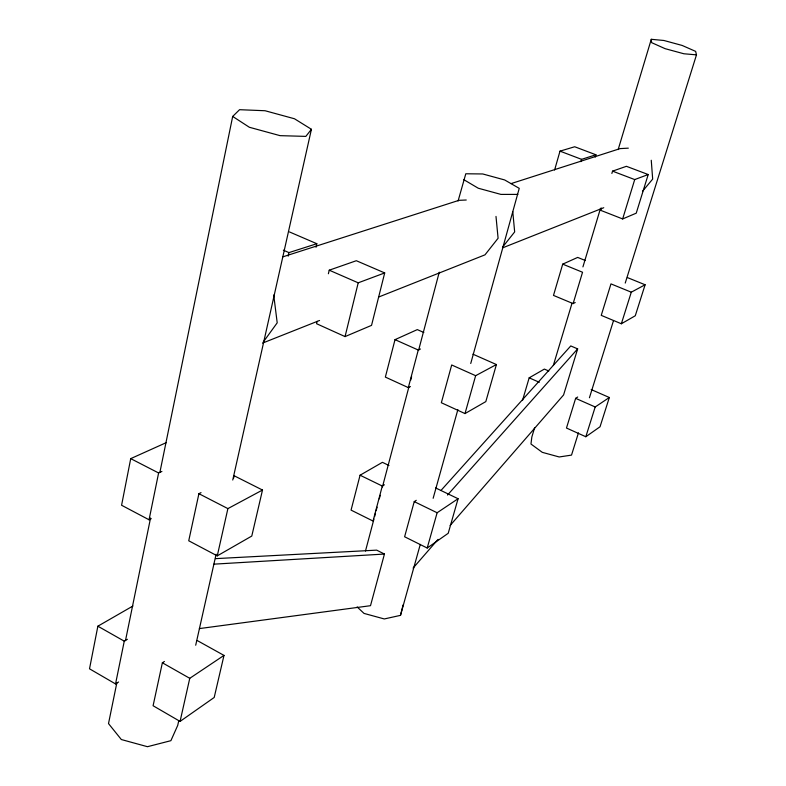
<?xml version="1.0" encoding="UTF-8"?>
<svg xmlns="http://www.w3.org/2000/svg" width="786" height="786" viewBox="0 0 786 786"><rect width="100%" height="100%" fill="white"/><g stroke="black" fill="none" stroke-linecap="round" stroke-linejoin="round"><path stroke-width="1.18" d="M132.922 606.016L97.867 626.196L89.516 668.807L115.542 683.928L118.578 682.002M166.327 442.606L130.722 458.631L121.584 505.251L149.055 519.782L151.236 518.672M115.542 683.928L124.267 641.17L127.411 639.283M149.055 519.782L158.615 472.976L161.906 471.423M116.868 682.71L108.507 723.582L121.339 739.538L147.463 746.7L170.896 740.677L177.715 725.409L178.786 720.624M125.475 640.629L150.558 517.994M159.902 472.307L232.685 116.436L239.563 109.696L265.059 110.738L294.455 118.755L311.423 129.287L232.754 480.02M164.421 661.478L162.368 662.785L153.093 705.74L180.073 721.41L214.205 697.467L223.99 655.406L197.178 640.511M201.039 492.616L198.907 493.696L188.738 540.778L217.27 555.869L251.785 536.052L262.495 490.042L234.149 475.756L233.629 478.104M470.735 363.496L519.241 188.355L504.651 179.945L482.722 173.961L465.793 173.775L458.091 200.99M195.704 645.218L216.111 554.238M180.073 721.41L189.76 678.318L223.99 655.406M217.27 555.869L227.891 508.611L262.495 490.042M288.148 256.157L288.943 252.611L316.837 243.719L316.011 247.256M317.131 321.336L316.571 323.714L345.054 336.595L371.542 325.365L384.698 272.929L356.323 260.716L329.236 270.188L328.391 273.754M345.054 336.595L358.21 282.822L384.698 272.929M357.139 606.939L364.026 613.414L384.285 618.955L400.496 615.359L403.09 604.945M388.972 465.489L382.428 462.335L360.067 475.216L351.067 510.114L373.036 521.049L382.291 486.043L384.383 484.785M423.831 332.488L417.307 329.609L395.014 339.65L385.356 377.093L408.327 387.616L410.41 386.555M408.327 387.616L418.26 350.035L420.441 349.004M365.48 551.055L373.959 519.015M374.588 516.648L375.521 513.081M376.15 510.713L377.093 507.157M379.294 498.845L380.237 495.288M382.428 486.976L408.799 387.302M410.685 380.178L411.628 376.622M418.535 350.507L439.256 272.192M215.472 558.64L376.69 550.141L384.442 554.051L370.501 605.692L199.359 628.594M416.285 500.309L414.242 501.615L404.613 536.769L427.211 548.019L448.216 533.281L458.081 498.727L435.631 487.929M400.496 615.359L420.284 544.413M433.145 498.295L457.874 409.614M427.211 548.019L437.124 512.757L458.081 498.727M475.638 375.688L451.695 364.979L441.349 402.737L464.998 413.574L475.638 375.688L496.408 364.547L472.917 354.172M496.408 364.547L485.817 401.607L464.998 413.574M554.602 170.002L560.005 151.138L574.694 146.756L595.926 154.783L595.238 157.102M580.903 161.651L581.581 159.352L595.926 154.783M522.484 400.526L529.175 377.83L544.374 369.086L548.795 371.012M585.265 260.49L577.681 257.415L562.717 264.145L553.491 295.408L573.112 303.602L575.214 302.531M534.657 427.623L531.837 437.006L530.963 444.021L542.291 452.343L559.21 456.971L571.52 455.104L578.457 432.87M553.334 365.441L572.012 303.268M582.927 266.896L600.543 208.241M618.16 149.576L651.28 39.3L663.924 40.489L682.16 45.45L695.639 51.375L696.484 54.863L625.234 283.068M601.467 208.064L600.769 210.373L622.65 218.94L636.238 213.173L648.204 174.541L626.403 166.308L612.559 171.142L611.872 173.451M573.112 303.602L582.544 272.251L562.717 264.145M440.897 490.552L570.774 345.938L577.651 348.886L563.582 394.955L450.123 525.49M622.65 218.94L634.715 179.572L648.204 174.541M577.7 397.018L575.637 398.345L566.47 428.036L585.825 436.741L600.042 426.759L609.337 397.5L591.17 389.551M589.421 397.765L613.542 320.521M585.825 436.741L595.189 406.971L609.337 397.5M631.286 292.186L610.968 283.884L601.251 315.363L621.353 323.763L631.286 292.186L645.11 284.768L627.366 277.566M645.11 284.768L635.275 315.766L621.353 323.763M263.212 342.146L277.203 322.82L273.715 295.015M311.423 129.287L305.842 136.391L280.071 135.654L249.368 127.273L232.685 116.436M502.48 247.246L514.663 231.919L512.777 211.689M642.712 191.037L652.675 179.09L651.26 160.265M413.102 568.072L438.048 539.373M447.509 495.052L577.651 348.886M262.514 343.109L319.558 320.472M378.881 296.941L484.991 254.841L498.088 238.256L495.995 216.415M502.853 247.757L603.756 207.72M283.039 256.786L458.995 200.322L466.255 200.008M511.057 183.61L620.125 148.613L628.328 148.151M213.851 564.161L384.442 554.051M517.895 194.397L500.918 194.397L478.261 188.227L463.74 179.63M696.484 54.863L683.859 53.762L665.133 48.673L651.633 42.65L651.28 39.3M560.005 151.138L581.581 159.352M612.559 171.142L634.715 179.572M289.474 231.939L316.837 243.719M283.363 250.174L288.943 252.611M329.236 270.188L358.21 282.822M529.175 377.83L539.284 382.291M575.637 398.345L595.189 406.971M395.014 339.65L418.26 350.035M360.067 475.216L382.291 486.043M414.242 501.615L437.124 512.757M130.722 458.631L158.615 472.976M198.907 493.696L227.891 508.611M97.867 626.196L124.267 641.17M162.368 662.785L189.76 678.318"/></g></svg>
